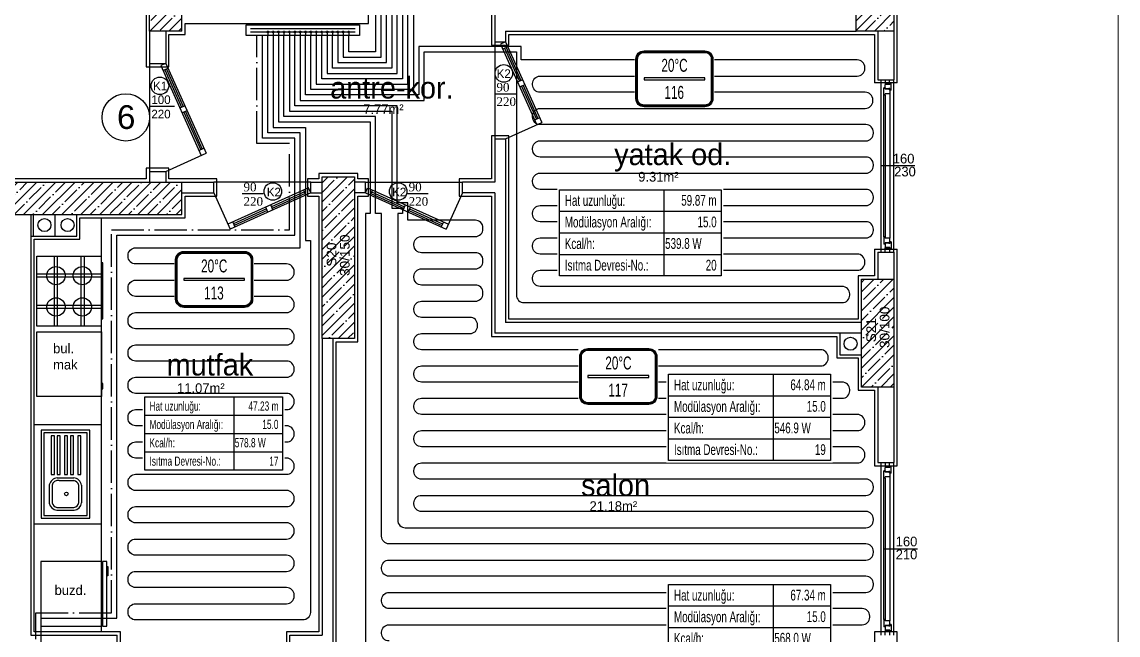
# Model space of a CAD drawing. Header units: centimetres. Extents: x 275281 to 287704, y -444050 to -441150.
# Drawn here: x 278363 to 279379, y -443426 to -442857 of the extents above; entities that cross this region are included whole.
import ezdxf
from ezdxf.enums import TextEntityAlignment as Align

# ---------------------------------------------------------------- set-up
doc = ezdxf.new("R2010")
doc.units = ezdxf.units.CM
doc.linetypes.add('ROTAS_ISITMA_DONUS', pattern=[40, 30, -5, 0, -5])
doc.layers.add('ANTED', color=144, linetype='CONTINUOUS', lineweight=0)
doc.layers.add('ROTAS-ISITMA-PEX', color=1, linetype='Continuous', lineweight=30)
for name, color, linetype in [('MKDU0', 50, 'CONTINUOUS'), ('ROTAS-ISITMA-DONUS-BORU', 30, 'ROTAS_ISITMA_DONUS'), ('ROTAS-ISITMA-ETIKET', 2, 'Continuous'), ('ROTAS-ISITMA-GIDIS-BORU', 10, 'Continuous'), ('ROTAS-ISITMA-KOLLEKTOR', 1, 'Continuous'), ('ROTAS-ISITMA-MAHAL-ETIKET', 2, 'Continuous')]:
    doc.layers.add(name, color=color, linetype=linetype)
doc.styles.add('arial_1_18', font='arial.ttf', dxfattribs={"height": 0.2})
doc.styles.add('ROTAS-YAZI', font='arial.ttf')
pattern_1 = [(45, (255901.426, -437638.89), (-8.838835, 8.838835), []), (45, (255910.265, -437638.89), (-8.838835, 8.838835), [15.625, -3.125, 0, -3.125])]

# ---------------------------------------------------------------- blocks, each defined once
blk = doc.blocks.new('ROTAS-YI-MAHAL')
at = {"color": 2, "extrusion": (0, 0, -1)}
for points in [[(35.7, -18.4), (35.7, 18.4, 0.414214), (28.2, 25.9), (-28.2, 25.9, 0.414214), (-35.7, 18.4), (-35.7, -18.4, 0.414214), (-28.2, -25.9), (28.2, -25.9, 0.414214)], [(34.2, -18.4), (34.2, 18.4, 0.414214), (28.2, 24.4), (-28.2, 24.4, 0.414214), (-34.2, 18.4), (-34.2, -18.4, 0.414214), (-28.2, -24.4), (28.2, -24.4, 0.414214)]]:
    blk.add_lwpolyline(points, format="xyb", close=True, dxfattribs=at)
at = {"color": 4, "extrusion": (0, 0, -1)}
for points in [[(35.2, -18.4), (35.2, 18.4, 0.414214), (28.2, 25.4), (-28.2, 25.4, 0.414214), (-35.2, 18.4), (-35.2, -18.4, 0.414214), (-28.2, -25.4), (28.2, -25.4, 0.414214)], [(34.7, -18.4), (34.7, 18.4, 0.414214), (28.2, 24.9), (-28.2, 24.9, 0.414214), (-34.7, 18.4), (-34.7, -18.4, 0.414214), (-28.2, -24.9), (28.2, -24.9, 0.414214)]]:
    blk.add_lwpolyline(points, format="xyb", close=True, dxfattribs=at)
at = {"color": 2, "extrusion": (0, 0, -1)}
blk.add_lwpolyline([(28.2, -0.8), (-28.2, -0.8), (-28.2, 0.8), (28.2, 0.8)], close=True, dxfattribs=at)
at = {"color": 4, "style": 'ROTAS-YAZI', "width": 0.65}
blk.add_attdef('DERECE', (-12.1, 6.5), '', height=12, dxfattribs=at)
at = {"color": 2, "style": 'ROTAS-YAZI', "width": 0.65, "flags": 1}
for tag in ['ALAN', 'MAHAL']:
    blk.add_attdef(tag, (0, 0), '', height=5, dxfattribs=at)
at = {"color": 1, "style": 'ROTAS-YAZI', "width": 0.65}
blk.add_attdef('NO', (-9.3, -18.6), '', height=12, dxfattribs=at)
blk = doc.blocks.new('ROTAS-YI-ETIKET')
at = {"color": 2}
for p, q in [((96.9, 0), (96.9, -80)), ((0, -20), (150, -20)), ((0, -40), (150, -40)), ((0, -60), (150, -60))]:
    blk.add_line(p, q, dxfattribs=at)
at = {"color": 2, "extrusion": (0, 0, -1)}
blk.add_lwpolyline([(-150, 0), (-150, -80), (0, -80), (0, 0)], close=True, dxfattribs=at)
at = {"color": 2, "style": 'ROTAS-YAZI', "width": 0.65}
for s, p in [('Hat uzunluğu:', (5, -10)), ('Modülasyon Aralığı:', (5, -30)), ('Kcal/h:', (5, -50)), ('Isıtma Devresi-No.:', (5, -70))]:
    blk.add_text(s, height=10, dxfattribs=at).set_placement(p, align=Align.MIDDLE_LEFT)
at = {"color": 2, "style": 'ROTAS-YAZI', "width": 0.65, "flags": 1}
for tag in ['ALAN', 'NO', 'DERECE', 'BORU', 'MAHAL']:
    blk.add_attdef(tag, (0, 0), '', height=5, dxfattribs=at)
at = {"color": 2, "style": 'ROTAS-YAZI', "width": 0.65}
for tag, p in [('UZ', (145.7, -14.9)), ('AR', (145.7, -34.9)), ('NO1', (145.7, -75))]:
    blk.add_attdef(tag, text='', height=10, dxfattribs=at).set_placement(p, align=Align.RIGHT)
blk.add_attdef('YER', (98, -54.9), '', height=10, dxfattribs=at)

msp = doc.modelspace()

# ---------------------------------------------------------------- hatches: boundary and pattern name
at = {"layer": 'MKDU0', "ltscale": 0.03}
h = msp.add_hatch(dxfattribs=at)
h.set_pattern_fill('ANSI35', color=8, scale=50, style=0)
h.set_pattern_definition(pattern_1)
h.paths.add_polyline_path([(278511.3, -442560.8), (278481.3, -442560.8), (278481.3, -442865.8), (278511.3, -442865.8)])
h.paths.add_polyline_path([(278508.8, -442848.1), (278508.8, -442779.1), (278494.8, -442779.1), (278494.8, -442848.1)], flags=24)
h = msp.add_hatch(dxfattribs=at)
h.set_pattern_fill('ANSI35', color=8, scale=50, style=0)
h.set_pattern_definition(pattern_1)
h.paths.add_polyline_path([(279171.3, -442805.8), (279136.3, -442805.8), (279136.3, -442865.8), (279171.3, -442865.8)])
h.paths.add_polyline_path([(279166.4, -442851.8), (279166.4, -442815.7), (279152.4, -442815.7), (279152.4, -442851.8)], flags=24)
h.paths.add_polyline_path([(279153.6, -442846.3), (279153.6, -442819.3), (279139.6, -442819.3), (279139.6, -442846.3)], flags=24)
h = msp.add_hatch(dxfattribs=at)
h.set_pattern_fill('ANSI35', color=8, scale=50, style=0)
h.set_pattern_definition(pattern_1)
h.paths.add_polyline_path([(278511.3, -443035.8), (278511.3, -443005.8), (278211.3, -443005.8), (278211.3, -443035.8)])
h.paths.add_polyline_path([(278234, -443033.3), (278302.9, -443033.3), (278302.9, -443019.3), (278234, -443019.3)], flags=24)
h = msp.add_hatch(dxfattribs=at)
h.set_pattern_fill('ANSI35', color=8, scale=50, style=0)
h.set_pattern_definition(pattern_1)
h.paths.add_polyline_path([(278671.3, -443000.8), (278641.3, -443000.8), (278641.3, -443150.8), (278671.3, -443150.8)])
h.paths.add_polyline_path([(278669.3, -443095.2), (278669.3, -443052.1), (278655.3, -443052.1), (278655.3, -443095.2)], flags=24)
h.paths.add_polyline_path([(278657, -443086.6), (278657, -443059.5), (278643, -443059.5), (278643, -443086.6)], flags=24)
h = msp.add_hatch(dxfattribs=at)
h.set_pattern_fill('ANSI35', color=8, scale=50, style=0)
h.set_pattern_definition(pattern_1)
h.paths.add_polyline_path([(279171.3, -443095.8), (279141.3, -443095.8), (279141.3, -443195.8), (279171.3, -443195.8)])
h.paths.add_polyline_path([(279169.7, -443161.9), (279169.7, -443118.8), (279155.7, -443118.8), (279155.7, -443161.9)], flags=24)
h.paths.add_polyline_path([(279157.3, -443156.6), (279157.3, -443129.6), (279143.3, -443129.6), (279143.3, -443156.6)], flags=24)

# ---------------------------------------------------------------- linework, layer by layer
at = {"layer": 'ANTED'}
msp.add_line((279379.2, -444049.6), (279379.2, -441149.6), dxfattribs=at)
at = {"layer": 'MKDU0', "color": 8, "ltscale": 0.03}
for p, q in [((278478.3, -442790.8), (278478.3, -442865.8)), ((279174.3, -442865.8), (279174.3, -442805.8)), ((278684.3, -442858.8), (278684.3, -442832.8)), ((278801.3, -442845.8), (278801.3, -442875.8)), ((278798.3, -442850.8), (278798.3, -442865.8)), ((278478.3, -442865.8), (278478.3, -442898.8)), ((278481.3, -442865.8), (278481.3, -442895.8)), ((278496.3, -442865.8), (278496.3, -442895.8)), ((278514.3, -442858.7), (278684.3, -442858.7)), ((278514.3, -442868.8), (278514.3, -442858.7)), ((278798.3, -442865.8), (278798.3, -442878.8)), ((278811.3, -442865.8), (278811.3, -442875.8)), ((278811.3, -442865.8), (279136.3, -442865.8)), ((279156.3, -442865.8), (279156.3, -442910.8)), ((279171.3, -442865.8), (279171.3, -442910.8)), ((279174.3, -442913.8), (279174.3, -442865.8)), ((278499.3, -442898.8), (278499.3, -442868.8)), ((278499.3, -442868.8), (278514.3, -442868.8)), ((278801.3, -442875.8), (278811.3, -442875.8)), ((278801.3, -442875.8), (278801.3, -442965.8)), ((278811.3, -442875.8), (278806.7, -442877.8)), ((278806.7, -442877.8), (278840.4, -442952.7)), ((278811.3, -442875.8), (278844.9, -442950.6)), ((278814.3, -442878.8), (278814.3, -442868.8)), ((278814.3, -442868.8), (278861.3, -442868.8)), ((278861.3, -442868.8), (279136.3, -442868.8)), ((279136.3, -442868.8), (279153.3, -442868.8)), ((279153.3, -442868.8), (279153.3, -442913.8)), ((278798.3, -442878.8), (278814.3, -442878.8)), ((278813.3, -442880.3), (278808.8, -442882.4)), ((278810.4, -442881.6), (278824.2, -442912.2)), ((278811.9, -442881), (278825.6, -442911.6)), ((278478.3, -442898.8), (278499.3, -442898.8)), ((278481.3, -442895.8), (278496.3, -442895.8)), ((278481.3, -442895.8), (278481.3, -442995.8)), ((278496.3, -442895.8), (278491.7, -442897.8)), ((278491.7, -442897.8), (278529.1, -442981)), ((278496.3, -442895.8), (278533.7, -442979)), ((278498.3, -442900.3), (278493.8, -442902.4)), ((278495.4, -442901.6), (278511, -442936.4)), ((278496.9, -442901), (278512.5, -442935.8)), ((278827.1, -442910.9), (278822.5, -442913)), ((278829.1, -442915.5), (278824.6, -442917.5)), ((278826.2, -442916.8), (278840, -442947.4)), ((278827.7, -442916.2), (278841.4, -442946.8)), ((279174.3, -442913.8), (279153.3, -442913.8)), ((279156.3, -442910.8), (279171.3, -442910.8)), ((279159.5, -443070.8), (279159.5, -442910.8)), ((279161.9, -442925.2), (279161.9, -442918.4)), ((279163.3, -442918.4), (279161.9, -442918.4)), ((279163.3, -442910.8), (279163.3, -442914.8)), ((279163.3, -442914.8), (279167.3, -442914.8)), ((279167.5, -442915.3), (279163.3, -442915.3)), ((279163.3, -442919.3), (279163.3, -442915.3)), ((279163.3, -442918.4), (279163.3, -442919.6)), ((279167.5, -442919), (279166.5, -442919)), ((279166.5, -442919.3), (279166.5, -442919)), ((279167.3, -442914.8), (279167.3, -442910.8)), ((279167.5, -442915.3), (279167.5, -442914.1)), ((279168.9, -442914.1), (279167.5, -442914.1)), ((279167.5, -442920.5), (279167.5, -442919)), ((279168.9, -442920.5), (279168.9, -442914.1)), ((279171.3, -443070.8), (279171.3, -442910.8)), ((278820.8, -442924.2), (278801.4, -442924.2)), ((279161.9, -443056.4), (279161.9, -442925.2)), ((279163.3, -442925.2), (279161.9, -442925.2)), ((279166.5, -442919.3), (279163.3, -442919.3)), ((279166.5, -442919.6), (279163.3, -442919.6)), ((279163.3, -442925.2), (279163.3, -442924)), ((279167.5, -442924), (279163.3, -442924)), ((279163.3, -442925.2), (279163.3, -443056.4)), ((279166.5, -442919.9), (279166.5, -442919.6)), ((279167, -442919.9), (279166.5, -442919.9)), ((279167.5, -442919.6), (279167, -442919.6)), ((279167, -442919.9), (279167, -442919.6)), ((279167.5, -442919.6), (279167.5, -442924)), ((279168.9, -442920.5), (279167.5, -442920.5)), ((279167.5, -442924), (279167.5, -443057.6)), ((278504.4, -442935.7), (278481.3, -442935.7)), ((278514, -442935.1), (278509.4, -442937.1)), ((278516, -442939.6), (278511.4, -442941.7)), ((278513.1, -442941), (278528.7, -442975.7)), ((278514.5, -442940.3), (278530.1, -442975.1)), ((278838.3, -442948.1), (278842.9, -442946.1)), ((278811.3, -442965.8), (278844.9, -442950.6)), ((278814.3, -442962.8), (278798.3, -442962.8)), ((278798.3, -442962.8), (278798.3, -443002.8)), ((278801.3, -442965.8), (278801.3, -443005.8)), ((278801.3, -442965.8), (278811.3, -442965.8)), ((278811.3, -442965.8), (278811.3, -443135.8)), ((278814.3, -443132.8), (278814.3, -442962.8)), ((278496.3, -442995.8), (278533.7, -442979)), ((278527.1, -442976.5), (278531.6, -442974.4)), ((278499.3, -442992.8), (278478.3, -442992.8)), ((278478.3, -442992.8), (278478.3, -443002.8)), ((278481.3, -442995.8), (278496.3, -442995.8)), ((278481.3, -442995.8), (278481.3, -443005.8)), ((278496.3, -442995.8), (278496.3, -443005.8)), ((278499.3, -443002.8), (278499.3, -442992.8)), ((278674.3, -442997.8), (278638.3, -442997.8)), ((278638.3, -442997.8), (278638.3, -443002.8)), ((278674.3, -443002.8), (278674.3, -442997.8)), ((279190.9, -442990.8), (279159.5, -442990.8)), ((278478.3, -443002.8), (278244.3, -443002.8)), ((278511.3, -443002.8), (278499.3, -443002.8)), ((278543.8, -443002.8), (278511.3, -443002.8)), ((278511.3, -443005.8), (278540.8, -443005.8)), ((278540.8, -443015.8), (278540.8, -443005.8)), ((278630.8, -443005.8), (278540.8, -443005.8)), ((278543.8, -443018.8), (278543.8, -443002.8)), ((278638.3, -443002.8), (278627.8, -443002.8)), ((278627.8, -443002.8), (278627.8, -443018.8)), ((278630.8, -443005.8), (278641.3, -443005.8)), ((278630.8, -443015.8), (278630.8, -443005.8)), ((278681.4, -443005.8), (278671.3, -443005.8)), ((278684.4, -443002.8), (278674.3, -443002.8)), ((278681.4, -443015.8), (278681.4, -443005.8)), ((278681.4, -443005.8), (278771.4, -443005.8)), ((278684.4, -443018.8), (278684.4, -443002.8)), ((278798.3, -443002.8), (278768.4, -443002.8)), ((278768.4, -443002.8), (278768.4, -443018.8)), ((278801.3, -443005.8), (278771.4, -443005.8)), ((278771.4, -443015.8), (278771.4, -443005.8)), ((278511.3, -443015.8), (278540.8, -443015.8)), ((278514.3, -443038.8), (278514.3, -443018.8)), ((278514.3, -443018.8), (278543.8, -443018.8)), ((278540.8, -443015.8), (278555.9, -443049.4)), ((278628.7, -443011.2), (278553.9, -443044.9)), ((278630.8, -443015.8), (278555.9, -443049.4)), ((278586.5, -443016.8), (278567.1, -443016.8)), ((278624.9, -443014.9), (278594.3, -443028.6)), ((278625.6, -443016.3), (278595, -443030.1)), ((278626.2, -443017.8), (278624.2, -443013.3)), ((278627.8, -443018.8), (278638.3, -443018.8)), ((278630.8, -443015.8), (278628.7, -443011.2)), ((278630.8, -443015.8), (278641.3, -443015.8)), ((278638.3, -443018.8), (278638.3, -443150.8)), ((278681.4, -443015.8), (278671.3, -443015.8)), ((278674.3, -443153.8), (278674.3, -443018.8)), ((278674.3, -443018.8), (278684.4, -443018.8)), ((278681.4, -443015.8), (278683.4, -443011.2)), ((278681.4, -443015.8), (278756.2, -443049.4)), ((278683.4, -443011.2), (278758.3, -443044.9)), ((278685.9, -443017.8), (278688, -443013.3)), ((278686.6, -443016.3), (278717.2, -443030.1)), ((278687.2, -443014.9), (278717.8, -443028.6)), ((278739.5, -443016.8), (278720.2, -443016.8)), ((278771.4, -443015.8), (278756.2, -443049.4)), ((278768.4, -443018.8), (278798.3, -443018.8)), ((278801.3, -443015.8), (278771.4, -443015.8)), ((278798.3, -443018.8), (278798.3, -443148.8)), ((278801.3, -443015.8), (278801.3, -443145.8)), ((278589.8, -443030.7), (278559.2, -443044.4)), ((278591.1, -443033.6), (278589, -443029.1)), ((278595.6, -443031.6), (278593.6, -443027)), ((278716.5, -443031.6), (278718.6, -443027)), ((278721.1, -443033.6), (278723.1, -443029.1)), ((278722.4, -443030.7), (278753, -443044.4)), ((278371.3, -443035.8), (278371.3, -443425.8)), ((278371.3, -443035.8), (278413.8, -443035.8)), ((278373.8, -443055.8), (278373.8, -443035.8)), ((278393.8, -443055.8), (278393.8, -443035.8)), ((278413.8, -443055.8), (278413.8, -443035.8)), ((278413.8, -443055.8), (278413.8, -443035.8)), ((278413.8, -443055.8), (278413.8, -443035.8)), ((278413.8, -443055.8), (278413.8, -443035.8)), ((278413.8, -443055.8), (278413.8, -443035.8)), ((278416.8, -443058.8), (278416.8, -443038.8)), ((278416.8, -443038.8), (278514.3, -443038.8)), ((278436.7, -443422.8), (278436.7, -443038.8)), ((278590.4, -443032.1), (278559.8, -443045.9)), ((278721.8, -443032.1), (278752.4, -443045.9)), ((278558.4, -443042.8), (278560.5, -443047.4)), ((278753.7, -443042.8), (278751.7, -443047.4)), ((278371.3, -443055.8), (278413.8, -443055.8)), ((278374.3, -443058.8), (278416.8, -443058.8)), ((278374.3, -443422.8), (278374.3, -443058.8)), ((279163.3, -443056.4), (279161.9, -443056.4)), ((279161.9, -443056.4), (279161.9, -443063.2)), ((279163.3, -443056.4), (279163.3, -443057.6)), ((279167.5, -443057.6), (279163.3, -443057.6)), ((279167.5, -443062), (279167.5, -443057.6)), ((279168.9, -443061.1), (279167.5, -443061.1)), ((279167.5, -443061.1), (279167.5, -443062.6)), ((279168.9, -443061.1), (279168.9, -443067.5)), ((279153.3, -443067.8), (279153.3, -443092.8)), ((279153.3, -443067.8), (279174.3, -443067.8)), ((279156.3, -443070.8), (279156.3, -443095.8)), ((279156.3, -443070.8), (279171.3, -443070.8)), ((279163.3, -443063.2), (279161.9, -443063.2)), ((279163.3, -443063.2), (279163.3, -443062)), ((279166.5, -443062), (279163.3, -443062)), ((279163.3, -443062.3), (279163.3, -443066.3)), ((279166.5, -443062.3), (279163.3, -443062.3)), ((279167.5, -443066.3), (279163.3, -443066.3)), ((279163.3, -443070.8), (279163.3, -443066.8)), ((279163.3, -443066.8), (279167.3, -443066.8)), ((279167, -443061.7), (279166.5, -443061.7)), ((279166.5, -443061.7), (279166.5, -443062)), ((279166.5, -443062.3), (279166.5, -443062.6)), ((279167.5, -443062.6), (279166.5, -443062.6)), ((279167, -443061.7), (279167, -443062)), ((279167.5, -443062), (279167, -443062)), ((279167.3, -443066.8), (279167.3, -443070.8)), ((279167.5, -443066.3), (279167.5, -443067.5)), ((279168.9, -443067.5), (279167.5, -443067.5)), ((279171.3, -443070.8), (279171.3, -443095.8)), ((279174.3, -443095.8), (279174.3, -443067.8)), ((278376.7, -443139.5), (278376.7, -443074.5)), ((278376.7, -443074.5), (278436.7, -443074.5)), ((278392.8, -443074.5), (278392.8, -443139.5)), ((278395.8, -443074.5), (278395.8, -443139.5)), ((278417.6, -443074.5), (278417.6, -443139.5)), ((278420.6, -443074.5), (278420.6, -443139.5)), ((278436.7, -443139.5), (278436.7, -443074.5)), ((278438, -443080.6), (278436.7, -443080.6)), ((278438, -443122.4), (278438, -443080.6)), ((278436.7, -443091), (278376.7, -443091)), ((278436.7, -443094), (278376.7, -443094)), ((279153.3, -443092.8), (279138.3, -443092.8)), ((279138.3, -443092.8), (279138.3, -443132.8)), ((279174.3, -443145.8), (279174.3, -443095.8)), ((278436.7, -443120.1), (278376.7, -443120.1)), ((278436.7, -443123.1), (278376.7, -443123.1)), ((278436.7, -443132.4), (278438, -443132.4)), ((278438, -443132.4), (278438, -443122.4)), ((278436.7, -443139.5), (278376.7, -443139.5)), ((279141.3, -443135.8), (278811.3, -443135.8)), ((279138.3, -443132.8), (278814.3, -443132.8)), ((278376.7, -443144.6), (278436.7, -443144.6)), ((278376.7, -443204.6), (278376.7, -443144.6)), ((278436.7, -443144.6), (278436.7, -443204.6)), ((278638.3, -443150.8), (278638.3, -443422.8)), ((278641.3, -443150.8), (278641.3, -443425.8)), ((278651.3, -443150.8), (278651.3, -443520.8)), ((278798.3, -443148.8), (279118.3, -443148.8)), ((279141.3, -443145.8), (278801.3, -443145.8)), ((279118.3, -443148.8), (279118.3, -443168.8)), ((279121.3, -443145.8), (279121.3, -443165.8)), ((279121.3, -443145.8), (279121.3, -443165.8)), ((279121.3, -443145.8), (279121.3, -443165.8)), ((279174.3, -443268.8), (279174.3, -443145.8)), ((278654.3, -443517.8), (278654.3, -443153.8)), ((278654.3, -443153.8), (278674.3, -443153.8)), ((279118.3, -443168.8), (279138.3, -443168.8)), ((279121.3, -443165.8), (279141.3, -443165.8)), ((279138.3, -443168.8), (279138.3, -443198.8)), ((278438, -443192.5), (278436.7, -443192.5)), ((278438, -443197.5), (278438, -443192.5)), ((278436.7, -443197.5), (278438, -443197.5)), ((279138.3, -443198.8), (279153.3, -443198.8)), ((279153.3, -443198.8), (279153.3, -443268.8)), ((279156.3, -443195.8), (279156.3, -443265.8)), ((279171.3, -443195.8), (279171.3, -443265.8)), ((278436.7, -443204.6), (278376.7, -443204.6)), ((278436.7, -443230.7), (278374.3, -443230.7)), ((278380.9, -443235.7), (278380.9, -443317.5)), ((278425.9, -443235.7), (278380.9, -443235.7)), ((278383.4, -443238.2), (278383.4, -443315)), ((278423.4, -443238.2), (278383.4, -443238.2)), ((278390.1, -443241), (278390.1, -443277)), ((278393.1, -443241), (278390.1, -443241)), ((278393.1, -443277), (278393.1, -443241)), ((278395.6, -443241), (278395.6, -443277)), ((278398.6, -443241), (278395.6, -443241)), ((278398.6, -443277), (278398.6, -443241)), ((278402.4, -443241), (278402.4, -443277)), ((278405.4, -443241), (278402.4, -443241)), ((278405.4, -443277), (278405.4, -443241)), ((278407.9, -443241), (278407.9, -443277)), ((278410.9, -443241), (278407.9, -443241)), ((278410.9, -443277), (278410.9, -443241)), ((278414.7, -443241), (278414.7, -443277)), ((278417.7, -443241), (278414.7, -443241)), ((278417.7, -443277), (278417.7, -443241)), ((278423.4, -443315), (278423.4, -443238.2)), ((278425.9, -443317.5), (278425.9, -443235.7)), ((279153.3, -443268.8), (279174.3, -443268.8)), ((279156.3, -443265.8), (279171.3, -443265.8)), ((279159.5, -443425.8), (279159.5, -443265.8)), ((279161.9, -443280.2), (279161.9, -443273.4)), ((279163.3, -443273.4), (279161.9, -443273.4)), ((279163.3, -443265.8), (279163.3, -443269.8)), ((279163.3, -443269.8), (279167.3, -443269.8)), ((279167.5, -443270.3), (279163.3, -443270.3)), ((279163.3, -443274.3), (279163.3, -443270.3)), ((279163.3, -443273.4), (279163.3, -443274.6)), ((279166.5, -443274.3), (279163.3, -443274.3)), ((279166.5, -443274.6), (279163.3, -443274.6)), ((279167.5, -443274), (279166.5, -443274)), ((279166.5, -443274.3), (279166.5, -443274)), ((279166.5, -443274.9), (279166.5, -443274.6)), ((279167.5, -443274.6), (279167, -443274.6)), ((279167, -443274.9), (279167, -443274.6)), ((279167.3, -443269.8), (279167.3, -443265.8)), ((279167.5, -443270.3), (279167.5, -443269.1)), ((279168.9, -443269.1), (279167.5, -443269.1)), ((279167.5, -443275.5), (279167.5, -443274)), ((279167.5, -443274.6), (279167.5, -443279)), ((279168.9, -443275.5), (279168.9, -443269.1)), ((279171.3, -443425.8), (279171.3, -443265.8)), ((278390.1, -443277), (278393.1, -443277)), ((278395.6, -443277), (278398.6, -443277)), ((278395.7, -443280), (278411.1, -443280)), ((278397.4, -443282.5), (278411.1, -443282.5)), ((278402.4, -443277), (278405.4, -443277)), ((278407.9, -443277), (278410.9, -443277)), ((278414.7, -443277), (278417.7, -443277)), ((279161.9, -443411.4), (279161.9, -443280.2)), ((279163.3, -443280.2), (279161.9, -443280.2)), ((279163.3, -443280.2), (279163.3, -443279)), ((279167.5, -443279), (279163.3, -443279)), ((279163.3, -443280.2), (279163.3, -443411.4)), ((279167, -443274.9), (279166.5, -443274.9)), ((279168.9, -443275.5), (279167.5, -443275.5)), ((279167.5, -443279), (279167.5, -443412.6)), ((278388.4, -443286.6), (278388.4, -443303.4)), ((278390.9, -443286.9), (278390.9, -443303.1)), ((278415.9, -443302.9), (278415.9, -443287.1)), ((278418.4, -443303.2), (278418.4, -443286.8)), ((278383.4, -443315), (278423.4, -443315)), ((278395.3, -443310), (278411.4, -443310)), ((278395.5, -443307.5), (278411.2, -443307.5)), ((278374.3, -443322.5), (278436.7, -443322.5)), ((278380.9, -443317.5), (278425.9, -443317.5)), ((279161.6, -443345.8), (279193.1, -443345.8)), ((278436.7, -443357.6), (278380.6, -443357.6)), ((278380.6, -443357.6), (278380.6, -443417.6)), ((278436.7, -443417.6), (278436.7, -443357.6)), ((278436.7, -443362.6), (278437.7, -443362.6)), ((278437.7, -443357.6), (278437.7, -443417.6)), ((278441.6, -443357.6), (278437.7, -443357.6)), ((278441.6, -443417.6), (278441.6, -443357.6)), ((278441.6, -443362.3), (278442.7, -443362.3)), ((278441.6, -443370.7), (278441.6, -443362.3)), ((278442.7, -443362.3), (278442.7, -443370.7)), ((278442.7, -443370.7), (278441.6, -443370.7)), ((278436.7, -443412.6), (278437.7, -443412.6)), ((279163.3, -443411.4), (279161.9, -443411.4)), ((279161.9, -443411.4), (279161.9, -443418.2)), ((279163.3, -443411.4), (279163.3, -443412.6)), ((279167.5, -443412.6), (279163.3, -443412.6)), ((279163.3, -443418.2), (279163.3, -443417)), ((279166.5, -443417), (279163.3, -443417)), ((279167, -443416.7), (279166.5, -443416.7)), ((279166.5, -443416.7), (279166.5, -443417)), ((279167, -443416.7), (279167, -443417)), ((279167.5, -443417), (279167, -443417)), ((279167.5, -443417), (279167.5, -443412.6)), ((279168.9, -443416.1), (279167.5, -443416.1)), ((279167.5, -443416.1), (279167.5, -443417.6)), ((279168.9, -443416.1), (279168.9, -443422.5)), ((278371.3, -443425.8), (278451.3, -443425.8)), ((278454.3, -443422.8), (278374.3, -443422.8)), ((278380.6, -443417.6), (278436.7, -443417.6)), ((278437.7, -443417.6), (278441.6, -443417.6)), ((278451.3, -443440.8), (278451.3, -443425.8)), ((278454.3, -443443.8), (278454.3, -443422.8)), ((278638.3, -443422.8), (278608.3, -443422.8)), ((278608.3, -443422.8), (278608.3, -443443.8)), ((278611.3, -443440.8), (278611.3, -443425.8)), ((278611.3, -443425.8), (278641.3, -443425.8)), ((279174.3, -443422.8), (279153.3, -443422.8)), ((279153.3, -443422.8), (279153.3, -443447.7)), ((279163.3, -443418.2), (279161.9, -443418.2)), ((279163.3, -443417.3), (279163.3, -443421.3)), ((279166.5, -443417.3), (279163.3, -443417.3)), ((279167.5, -443421.3), (279163.3, -443421.3)), ((279163.3, -443425.8), (279163.3, -443421.8)), ((279163.3, -443421.8), (279167.3, -443421.8)), ((279166.5, -443417.3), (279166.5, -443417.6)), ((279167.5, -443417.6), (279166.5, -443417.6)), ((279167.3, -443421.8), (279167.3, -443425.8)), ((279167.5, -443421.3), (279167.5, -443422.5)), ((279168.9, -443422.5), (279167.5, -443422.5)), ((279174.3, -443450.7), (279174.3, -443422.8))]:
    msp.add_line(p, q, dxfattribs=at)
for points in [[(278481.3, -442865.8), (278481.3, -442560.8)], [(278511.3, -442865.8), (278511.3, -442560.8)], [(279136.3, -442865.8), (279136.3, -442805.8)], [(279171.3, -442805.8), (279171.3, -442865.8)], [(278511.3, -442865.8), (278481.3, -442865.8)], [(279171.3, -442865.8), (279136.3, -442865.8)], [(278211.3, -443005.8), (278511.3, -443005.8)], [(278511.3, -443035.8), (278511.3, -443005.8)], [(278641.3, -443000.8), (278671.3, -443000.8)], [(278641.3, -443150.8), (278641.3, -443000.8)], [(278671.3, -443000.8), (278671.3, -443150.8)], [(278211.3, -443035.8), (278511.3, -443035.8)], [(279141.3, -443195.8), (279141.3, -443095.8)], [(279141.3, -443095.8), (279171.3, -443095.8)], [(279171.3, -443095.8), (279171.3, -443195.8)], [(278671.3, -443150.8), (278641.3, -443150.8)], [(279171.3, -443195.8), (279141.3, -443195.8)]]:
    msp.add_lwpolyline(points, dxfattribs=at)
for centre, radius in [((278809.7, -442905), 8.14), ((278490.9, -442916.5), 8.14), ((278459.3, -442945.8), 22), ((278595.6, -443014.5), 8.14), ((278711.8, -443014.5), 8.14), ((278383.9, -443045.6), 6.03), ((278405.3, -443045.6), 6.03), ((278394.5, -443092.5), 8.48), ((278419, -443092.5), 8.48), ((278394.5, -443121.5), 8.48), ((278419, -443121.5), 8.48), ((279131.2, -443155.6), 6.03), ((278404.2, -443294.9), 1.68)]:
    msp.add_circle(centre, radius, dxfattribs=at)
for centre, radius, start, end in [((278396.6, -443288.3), 8.38, 96.4155, 168.142), ((278396.6, -443288.3), 5.88, 82.3394, 165.8328), ((278410.1, -443288.3), 5.88, 12.2818, 83.5845), ((278410.1, -443288.3), 8.38, 10.2819, 83.5845), ((278396.6, -443301.7), 8.38, 191.858, 261.0868), ((278396.6, -443301.7), 5.88, 194.1672, 259.3546), ((278410.1, -443301.7), 5.88, 280.6454, 347.7182), ((278410.1, -443301.7), 8.38, 278.9132, 349.7181)]:
    msp.add_arc(centre, radius, start, end, dxfattribs=at)
at = {"layer": 'ROTAS-ISITMA-DONUS-BORU'}
msp.add_lwpolyline([(278375.1, -443633.2), (278370.9, -443635), (278370.9, -443630), (278375.9, -443630), (278375.9, -443405), (278445.9, -443405), (278445.9, -443050), (278610.9, -443050), (278610.9, -442970), (278580.9, -442970), (278580.9, -442870)], dxfattribs=at)
at = {"layer": 'ROTAS-ISITMA-GIDIS-BORU'}
msp.add_lwpolyline([(278375.1, -443633.2), (278380.9, -443635), (278380.9, -443410), (278450.9, -443410), (278450.9, -443055), (278615.9, -443055), (278615.9, -442965), (278585.9, -442965), (278585.9, -442870)], dxfattribs=at)
at = {"layer": 'ROTAS-ISITMA-KOLLEKTOR'}
for p, q in [((278574.9, -442863.5), (278671.9, -442863.5)), ((278574.9, -442866.5), (278671.9, -442866.5)), ((278590.9, -442866.5), (278590.9, -442870)), ((278595.9, -442866.5), (278595.9, -442870)), ((278600.9, -442866.5), (278600.9, -442870)), ((278605.9, -442866.5), (278605.9, -442870)), ((278610.9, -442866.5), (278610.9, -442870)), ((278615.9, -442866.5), (278615.9, -442870)), ((278620.9, -442866.5), (278620.9, -442870)), ((278625.9, -442866.5), (278625.9, -442870)), ((278630.9, -442866.5), (278630.9, -442870)), ((278635.9, -442866.5), (278635.9, -442870)), ((278640.9, -442866.5), (278640.9, -442870)), ((278645.9, -442866.5), (278645.9, -442870)), ((278650.9, -442866.5), (278650.9, -442870)), ((278655.9, -442866.5), (278655.9, -442870)), ((278660.9, -442866.5), (278660.9, -442870)), ((278665.9, -442866.5), (278665.9, -442870))]:
    msp.add_line(p, q, dxfattribs=at)
msp.add_lwpolyline([(278570.9, -442860), (278675.9, -442860), (278675.9, -442870), (278570.9, -442870)], close=True, dxfattribs=at)
for centre in [(278590.9, -442866.5), (278595.9, -442866.5), (278600.9, -442866.5), (278605.9, -442866.5), (278610.9, -442866.5), (278615.9, -442866.5), (278620.9, -442866.5), (278625.9, -442866.5), (278630.9, -442866.5), (278635.9, -442866.5), (278640.9, -442866.5), (278645.9, -442866.5), (278650.9, -442866.5), (278655.9, -442866.5), (278660.9, -442866.5), (278665.9, -442866.5)]:
    msp.add_circle(centre, 0.8, dxfattribs=at)
at = {"layer": 'ROTAS-ISITMA-PEX'}
for points in [[(278705.9, -442600), (278705.9, -442900), (278650.9, -442900), (278650.9, -442870)], [(278655.9, -442870), (278655.9, -442895), (278700.9, -442895), (278700.9, -442595)], [(278715.9, -442610), (278715.9, -442910), (278640.9, -442910), (278640.9, -442870)], [(278645.9, -442870), (278645.9, -442905), (278710.9, -442905), (278710.9, -442605)], [(278660.9, -442870), (278660.9, -442890), (278695.9, -442890), (278695.9, -442700)], [(278690.9, -442705), (278690.9, -442885), (278665.9, -442885), (278665.9, -442870)], [(278725.9, -442835), (278725.9, -442920), (278630.9, -442920), (278630.9, -442870)], [(278635.9, -442870), (278635.9, -442915), (278720.9, -442915), (278720.9, -442830)]]:
    msp.add_lwpolyline(points, dxfattribs=at)
for points in [[(278595.9, -442870), (278595.9, -442955), (278625.9, -442955), (278625.9, -443060), (278630.4, -443060), (278630.4, -443066.7), (278630.4, -443404.7, -0.414214), (278623.4, -443411.7), (278468.4, -443411.7, -0.414214), (278461.4, -443404.7), (278461.4, -443403.7, -0.414214), (278468.4, -443396.7), (278608.4, -443396.7, 0.414214), (278615.4, -443389.7), (278615.4, -443388.7, 0.414214), (278608.4, -443381.7), (278468.4, -443381.7, -0.414214), (278461.4, -443374.7), (278461.4, -443373.7, -0.414214), (278468.4, -443366.7), (278608.4, -443366.7, 0.414214), (278615.4, -443359.7), (278615.4, -443358.7, 0.414214), (278608.4, -443351.7), (278468.4, -443351.7, -0.414214), (278461.4, -443344.7), (278461.4, -443343.7, -0.414214), (278468.4, -443336.7), (278608.4, -443336.7, 0.414214), (278615.4, -443329.7), (278615.4, -443328.7, 0.414214), (278608.4, -443321.7), (278468.4, -443321.7, -0.414214), (278461.4, -443314.7), (278461.4, -443313.7, -0.414214), (278468.4, -443306.7), (278608.4, -443306.7, 0.414214), (278615.4, -443299.7), (278615.4, -443298.7, 0.414214), (278608.4, -443291.7), (278468.4, -443291.7, -0.414214), (278461.4, -443284.7), (278461.4, -443283.7, -0.414214), (278468.4, -443276.7), (278608.4, -443276.7, 0.414214), (278615.4, -443269.7), (278615.4, -443268.7, 0.414214), (278608.4, -443261.7), (278468.4, -443261.7, -0.414214), (278461.4, -443254.7), (278461.4, -443253.7, -0.414214), (278468.4, -443246.7), (278608.4, -443246.7, 0.414214), (278615.4, -443239.7), (278615.4, -443238.7, 0.414214), (278608.4, -443231.7), (278468.4, -443231.7, -0.414214), (278461.4, -443224.7), (278461.4, -443223.7, -0.414214), (278468.4, -443216.7), (278608.4, -443216.7, 0.414214), (278615.4, -443209.7), (278615.4, -443208.7, 0.414214), (278608.4, -443201.7), (278468.4, -443201.7, -0.414214), (278461.4, -443194.7), (278461.4, -443193.7, -0.414214), (278468.4, -443186.7), (278608.4, -443186.7, 0.414214), (278615.4, -443179.7), (278615.4, -443178.7, 0.414214), (278608.4, -443171.7), (278468.4, -443171.7, -0.414214), (278461.4, -443164.7), (278461.4, -443163.7, -0.414214), (278468.4, -443156.7), (278608.4, -443156.7, 0.414214), (278615.4, -443149.7), (278615.4, -443148.7, 0.414214), (278608.4, -443141.7), (278468.4, -443141.7, -0.414214), (278461.4, -443134.7), (278461.4, -443133.7, -0.414214), (278468.4, -443126.7), (278608.4, -443126.7, 0.414214), (278615.4, -443119.7), (278615.4, -443118.7, 0.414214), (278608.4, -443111.7), (278468.4, -443111.7, -0.414214), (278461.4, -443104.7), (278461.4, -443103.7, -0.414214), (278468.4, -443096.7), (278608.4, -443096.7, 0.414214), (278615.4, -443089.7), (278615.4, -443088.7, 0.414214), (278608.4, -443081.7), (278468.4, -443081.7, -0.414214), (278461.4, -443074.7), (278461.4, -443073.7, -0.414214), (278468.4, -443066.7), (278615.4, -443066.7), (278620.9, -443066.7), (278620.9, -442960), (278590.9, -442960), (278590.9, -442870)], [(278600.9, -442870), (278600.9, -442950), (278685.9, -442950), (278685.9, -443035), (278681.4, -443035), (278681.4, -443041.2), (278681.4, -443499.2, 0.414214)], [(278703.4, -443431.2, -0.414214), (278696.4, -443424.2), (278696.4, -443423.2, -0.414214), (278703.4, -443416.2), (279142, -443416.2, 0.414214), (279149, -443409.2), (279149, -443408.2, 0.414214), (279142, -443401.2), (278703.4, -443401.2, -0.414214), (278696.4, -443394.2), (278696.4, -443393.2, -0.414214), (278703.4, -443386.2), (279145.4, -443386.2, 0.414214), (279152.4, -443379.2), (279152.4, -443378.2, 0.414214), (279145.4, -443371.2), (278703.4, -443371.2, -0.414214), (278696.4, -443364.2), (278696.4, -443363.2, -0.414214), (278703.4, -443356.2), (279145.4, -443356.2, 0.414214), (279152.4, -443349.2), (279152.4, -443348.2, 0.414214), (279145.4, -443341.2), (278703.4, -443341.2, -0.414214), (278696.4, -443334.2), (278696.4, -443041.2), (278696.4, -443035), (278690.9, -443035), (278690.9, -442945), (278605.9, -442945), (278605.9, -442870)], [(278610.9, -442870), (278610.9, -442940), (278705.9, -442940), (278705.9, -443030), (278715.9, -443030), (278715.9, -443035), (278711.4, -443035), (278711.4, -443041.2), (278711.4, -443319.2, 0.414214), (278718.4, -443326.2), (279145.4, -443326.2, 0.414214), (279152.4, -443319.2), (279152.4, -443318.2, 0.414214), (279145.4, -443311.2), (278733.4, -443311.2, -0.414214), (278726.4, -443304.2), (278726.4, -443303.2, -0.414214), (278733.4, -443296.2), (279145.4, -443296.2, 0.414214), (279152.4, -443289.2), (279152.4, -443288.2, 0.414214), (279145.4, -443281.2), (278733.4, -443281.2, -0.414214), (278726.4, -443274.2), (278726.4, -443273.2, -0.414214), (278733.4, -443266.2), (279137.4, -443266.2, 0.414214), (279144.4, -443259.2), (279144.4, -443258.2, 0.414214), (279137.4, -443251.2), (278733.4, -443251.2, -0.414214), (278726.4, -443244.2), (278726.4, -443243.2, -0.414214), (278733.4, -443236.2), (279137.4, -443236.2, 0.414214), (279144.4, -443229.2), (279144.4, -443228.2, 0.414214), (279137.4, -443221.2), (278733.4, -443221.2, -0.414214), (278726.4, -443214.2), (278726.4, -443213.2, -0.414214), (278733.4, -443206.2), (279123.4, -443206.2, 0.414214), (279130.4, -443199.2), (279130.4, -443198.2, 0.414214), (279123.4, -443191.2), (278733.4, -443191.2, -0.414214), (278726.4, -443184.2), (278726.4, -443183.2, -0.414214), (278733.4, -443176.2), (279103.4, -443176.2, 0.414214), (279110.4, -443169.2), (279110.4, -443168.2, 0.414214), (279103.4, -443161.2), (278733.4, -443161.2, -0.414214), (278726.4, -443154.2), (278726.4, -443153.2, -0.414214), (278733.4, -443146.2), (278778.4, -443146.2, 0.414214), (278785.4, -443139.2), (278785.4, -443138.2, 0.414214), (278778.4, -443131.2), (278733.4, -443131.2, -0.414214), (278726.4, -443124.2), (278726.4, -443123.2, -0.414214), (278733.4, -443116.2), (278783.4, -443116.2, 0.414214), (278790.4, -443109.2), (278790.4, -443108.2, 0.414214), (278783.4, -443101.2), (278733.4, -443101.2, -0.414214), (278726.4, -443094.2), (278726.4, -443093.2, -0.414214), (278733.4, -443086.2), (278783.4, -443086.2, 0.414214), (278790.4, -443079.2), (278790.4, -443078.2, 0.414214), (278783.4, -443071.2), (278733.4, -443071.2, -0.414214), (278726.4, -443064.2), (278726.4, -443063.2, -0.414214), (278733.4, -443056.2), (278783.4, -443056.2, 0.414214), (278790.4, -443049.2), (278790.4, -443048.2, 0.414214), (278783.4, -443041.2), (278726.4, -443041.2), (278720.9, -443041.2), (278720.9, -443025), (278710.9, -443025), (278710.9, -442935), (278615.9, -442935), (278615.9, -442870)], [(278620.9, -442870), (278620.9, -442930), (278735.9, -442930), (278735.9, -442885), (278821.4, -442885), (278821.4, -442892.5), (278821.4, -443110.5, 0.414214), (278828.4, -443117.5), (279123.4, -443117.5, 0.414214), (279130.4, -443110.5), (279130.4, -443109.5, 0.414214), (279123.4, -443102.5), (278843.4, -443102.5, -0.414214), (278836.4, -443095.5), (278836.4, -443094.5, -0.414214), (278843.4, -443087.5), (279137.4, -443087.5, 0.414214), (279144.4, -443080.5), (279144.4, -443079.5, 0.414214), (279137.4, -443072.5), (278843.4, -443072.5, -0.414214), (278836.4, -443065.5), (278836.4, -443064.5, -0.414214), (278843.4, -443057.5), (279145.4, -443057.5, 0.414214), (279152.4, -443050.5), (279152.4, -443049.5, 0.414214), (279145.4, -443042.5), (278843.4, -443042.5, -0.414214), (278836.4, -443035.5), (278836.4, -443034.5, -0.414214), (278843.4, -443027.5), (279145.4, -443027.5, 0.414214), (279152.4, -443020.5), (279152.4, -443019.5, 0.414214), (279145.4, -443012.5), (278843.4, -443012.5, -0.414214), (278836.4, -443005.5), (278836.4, -443004.5, -0.414214), (278843.4, -442997.5), (279145.4, -442997.5, 0.414214), (279152.4, -442990.5), (279152.4, -442989.5, 0.414214), (279145.4, -442982.5), (278843.4, -442982.5, -0.414214), (278836.4, -442975.5), (278836.4, -442974.5, -0.414214), (278843.4, -442967.5), (279145.4, -442967.5, 0.414214), (279152.4, -442960.5), (279152.4, -442959.5, 0.414214), (279145.4, -442952.5), (278843.4, -442952.5, -0.414214), (278836.4, -442945.5), (278836.4, -442944.5, -0.414214), (278843.4, -442937.5), (279144.8, -442937.5, 0.414214), (279151.8, -442930.5), (279151.8, -442929.5, 0.414214), (279144.8, -442922.5), (278843.4, -442922.5, -0.414214), (278836.4, -442915.5), (278836.4, -442914.5, -0.414214), (278843.4, -442907.5), (279137.4, -442907.5, 0.414214), (279144.4, -442900.5), (279144.4, -442899.5, 0.414214), (279137.4, -442892.5), (278836.4, -442892.5), (278825.9, -442892.5), (278825.9, -442880), (278730.9, -442880), (278730.9, -442925), (278625.9, -442925), (278625.9, -442870)]]:
    msp.add_lwpolyline(points, format="xyb", dxfattribs=at)

# ---------------------------------------------------------------- texts
at = {"layer": 'MKDU0', "color": 8, "ltscale": 0.03, "style": 'arial_1_18'}
msp.add_text('6', height=22, dxfattribs=at).set_placement((278451.1, -442956.5))
at = {"layer": 'MKDU0', "color": 8, "ltscale": 0.03}
for s, p in [('160', (279170.3, -442988.5)), ('230', (279171.6, -443000.5)), ('160', (279173, -443343.5)), ('210', (279173, -443355.5))]:
    msp.add_text(s, height=9, dxfattribs=at).set_placement(p)
at = {"layer": 'MKDU0', "color": 8, "ltscale": 0.03, "style": 'arial_1_18'}
for s, p in [('30/150', (278666.8, -443092.8)), ('S20', (278654.5, -443084.2)), ('30/100', (279167.2, -443159.6)), ('S21', (279154.8, -443154.3))]:
    msp.add_text(s, height=9, rotation=90, dxfattribs=at).set_placement(p)
at = {"layer": 'MKDU0', "color": 8, "ltscale": 0.03}
for s, width, insert, char_height, attachment_point in [('antre-kor.', 237.649, (278763.2, -442908.3), 20, 3), ('7.77m²', 64.717, (278679.4, -442933.7), 9, 1), ('yatak od.', 237.649, (279020.6, -442970), 20, 3), ('9.31m²', 64.717, (278934.3, -442996.3), 9, 1), ('bul. mak', 34.815, (278391.9, -443179.6), 9, 7), ('mutfak', 237.649, (278577.4, -443165.1), 20, 3), ('11.07m²', 64.717, (278506.8, -443192.3), 9, 1), ('salon', 237.649, (278945.3, -443276.9), 20, 3), ('21.18m²', 64.717, (278889.2, -443301.7), 9, 1), ('buzd.', 34.815, (278393.3, -443379.6), 9, 1)]:
    msp.add_mtext_dynamic_manual_height_columns(s, width=width, gutter_width=45, heights=[0], dxfattribs=dict(at, insert=insert, char_height=char_height, attachment_point=attachment_point))
at = {"layer": 'MKDU0', "color": 8, "ltscale": 0.03, "char_height": 8}
for s, insert, width, attachment_point in [('K2', (278803.1, -442909.2), 23.892, 7), ('K1', (278497.7, -442912.6), 23.892, 3), ('{\\fTimes New Roman|b0|i0|c162|p18;90\\P220}', (278802.9, -442935.3), 23.511, 7), ('100\\P220', (278483, -442946.8), 23.511, 7), ('{\\fTimes New Roman|b0|i0|c162|p18;90\\P220}', (278568.4, -443027.8), 23.511, 7), ('{\\fTimes New Roman|b0|i0|c162|p18;90\\P220}', (278721.5, -443027.8), 23.511, 7), ('K2', (278603.1, -443011), 23.892, 3), ('K2', (278719.3, -443011), 23.892, 3)]:
    msp.add_mtext(s, dxfattribs=dict(at, insert=insert, width=width, attachment_point=attachment_point))

# ---------------------------------------------------------------- next in the draw order: wipeouts: each hides what was drawn before it
for points in [[(278930.9, -442937), (279004.9, -442937), (279004.9, -442883), (278930.9, -442883)], [(278859.3, -443094.8), (279013.3, -443094.8), (279013.3, -443010.8), (278859.3, -443010.8)], [(278504.2, -443123), (278578.2, -443123), (278578.2, -443069), (278504.2, -443069)], [(278878.9, -443213), (278952.9, -443213), (278952.9, -443159), (278878.9, -443159)], [(278960.5, -443265.8), (279114.5, -443265.8), (279114.5, -443181.8), (278960.5, -443181.8)], [(278475, -443275), (278606.5, -443275), (278606.5, -443203), (278475, -443203)], [(278960.5, -443460.8), (279114.5, -443460.8), (279114.5, -443376.8), (278960.5, -443376.8)]]:
    msp.add_wipeout(points)

# ---------------------------------------------------------------- next in the draw order: block references
at = {"layer": 'ROTAS-ISITMA-ETIKET'}
for p, values in [((278861.3, -443012.8), {'UZ': '59.87 m', 'AR': '15.0', 'NO1': '20', 'YER': '539.8 W'}), ((278962.5, -443183.8), {'UZ': '64.84 m', 'AR': '15.0', 'NO1': '19', 'YER': '546.9 W'}), ((278962.5, -443378.8), {'UZ': '67.34 m', 'AR': '15.0', 'NO1': '18', 'YER': '568.0 W'})]:
    msp.add_blockref('ROTAS-YI-ETIKET', p, dxfattribs=at).add_auto_attribs(values)
at = {"layer": 'ROTAS-ISITMA-ETIKET', "xscale": 0.85, "yscale": 0.85}
msp.add_blockref('ROTAS-YI-ETIKET', (278477, -443205), dxfattribs=at).add_auto_attribs({'UZ': '47.23 m', 'AR': '15.0', 'NO1': '17', 'YER': '578.8 W'})
at = {"layer": 'ROTAS-ISITMA-MAHAL-ETIKET'}
for p, values in [((278967.9, -442910), {'DERECE': '20%%DC', 'NO': '116'}), ((278541.2, -443096), {'DERECE': '20%%DC', 'NO': '113'}), ((278915.9, -443186), {'DERECE': '20%%DC', 'NO': '117'})]:
    msp.add_blockref('ROTAS-YI-MAHAL', p, dxfattribs=at).add_auto_attribs(values)

doc.saveas('drawing.dxf')
